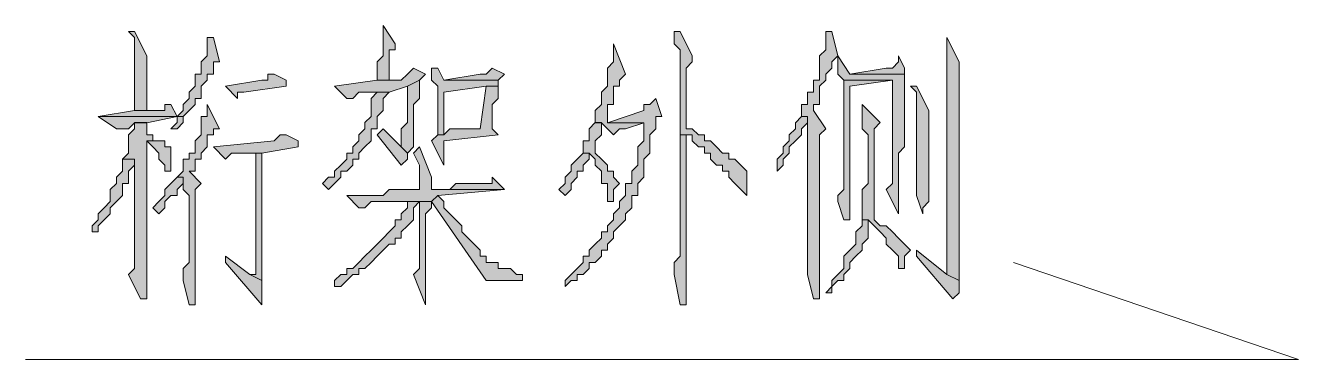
# Model space of a CAD drawing. Header units: millimetres. Extents: x 6 to 291, y 4 to 206.
# Drawn here: x 66 to 74.89, y 54.4 to 56.73 of the extents above; entities that cross this region are included whole.
import ezdxf

# ---------------------------------------------------------------- set-up
doc = ezdxf.new("R2010")
doc.units = ezdxf.units.MM
doc.layers.add('C00-00-00', color=7, linetype='Continuous')

msp = doc.modelspace()

# ---------------------------------------------------------------- hatches: boundary and pattern name
at = {"layer": 'C00-00-00'}
h = msp.add_hatch(color=256, dxfattribs=at)
h.dxf.hatch_style = 2
h.paths.add_polyline_path([(68.495335, 56.726673), (68.495335, 56.68434), (68.495335, 56.515006), (68.453001, 56.472673), (68.453001, 56.345673), (68.537668, 56.345673), (68.537668, 56.388006), (68.537668, 56.43034), (68.537668, 56.55734), (68.580001, 56.55734), (68.580001, 56.599673)])
h = msp.add_hatch(color=256, dxfattribs=at)
h.dxf.hatch_style = 2
h.paths.add_polyline_path([(66.759669, 56.684331), (66.717335, 56.684331), (66.759669, 56.641997), (66.759669, 56.599664), (66.759669, 56.557331), (66.759669, 56.133997), (66.844335, 56.133997), (66.844335, 56.472664), (66.844335, 56.514997)])
h = msp.add_hatch(color=256, dxfattribs=at)
h.dxf.hatch_style = 2
h.paths.add_polyline_path([(67.309998, 56.642004), (67.267665, 56.642004), (67.267665, 56.599671), (67.267665, 56.515004), (67.225332, 56.472671), (67.225332, 56.430338), (67.225332, 56.388004), (67.182998, 56.388004), (67.182998, 56.345671), (67.182998, 56.303338), (67.140665, 56.261004), (67.140665, 56.218671), (67.098332, 56.176338), (67.098332, 56.134004), (67.055998, 56.091671), (67.098332, 56.091671), (67.140665, 56.134004), (67.182998, 56.176338), (67.182998, 56.218671), (67.225332, 56.218671), (67.225332, 56.261004), (67.225332, 56.303338), (67.267665, 56.345671), (67.267665, 56.388004), (67.309998, 56.388004), (67.309998, 56.430338), (67.309998, 56.472671), (67.352332, 56.472671)])
h = msp.add_hatch(color=256, dxfattribs=at)
h.dxf.hatch_style = 2
h.paths.add_polyline_path([(70.569667, 56.684331), (70.527334, 56.684331), (70.527334, 56.599664), (70.569667, 56.557331), (70.569667, 55.964664), (70.612, 55.964664), (70.654334, 55.964664), (70.654334, 55.922331), (70.696667, 55.879997), (70.739, 55.879997), (70.739, 55.837664), (70.781334, 55.837664), (70.781334, 55.795331), (70.823667, 55.752997), (70.866, 55.752997), (70.866, 55.710664), (70.908334, 55.710664), (70.908334, 55.668331), (70.950667, 55.625997), (70.993, 55.583664), (71.035334, 55.541331), (71.035334, 55.625997), (71.035334, 55.710664), (70.993, 55.752997), (70.950667, 55.795331), (70.908334, 55.795331), (70.908334, 55.837664), (70.866, 55.837664), (70.823667, 55.879997), (70.781334, 55.922331), (70.739, 55.922331), (70.739, 55.964664), (70.696667, 55.964664), (70.654334, 56.006997), (70.612, 56.006997), (70.612, 56.430331), (70.654334, 56.472664), (70.654334, 56.514997)])
h = msp.add_hatch(color=256, dxfattribs=at)
h.dxf.hatch_style = 2
h.paths.add_polyline_path([(71.628, 56.684331), (71.585667, 56.684331), (71.585667, 56.557331), (71.543334, 56.514997), (71.543334, 56.472664), (71.543334, 56.430331), (71.543334, 56.345664), (71.501, 56.345664), (71.501, 56.303331), (71.501, 56.260997), (71.458667, 56.260997), (71.458667, 56.218664), (71.458667, 56.176331), (71.416334, 56.176331), (71.416334, 56.133997), (71.416334, 56.091664), (71.458667, 56.091664), (71.458667, 56.049331), (71.458667, 55.964664), (71.458667, 55.075664), (71.458667, 55.033331), (71.458667, 54.990997), (71.501, 54.821664), (71.543334, 54.821664), (71.543334, 54.863997), (71.543334, 55.837664), (71.543334, 55.964664), (71.585667, 56.006997), (71.501, 56.133997), (71.501, 56.176331), (71.543334, 56.176331), (71.543334, 56.218664), (71.543334, 56.260997), (71.543334, 56.303331), (71.585667, 56.345664), (71.585667, 56.387997), (71.628, 56.430331), (71.628, 56.472664), (71.670334, 56.514997)])
h = msp.add_hatch(color=256, dxfattribs=at)
h.dxf.hatch_style = 2
h.paths.add_polyline_path([(72.432336, 56.642004), (72.432336, 56.599671), (72.432336, 56.515004), (72.432336, 56.472671), (72.432336, 54.991004), (72.517003, 54.948671), (72.517003, 54.991004), (72.517003, 55.541338), (72.517003, 55.626004), (72.517003, 56.472671)])
h = msp.add_hatch(color=256, dxfattribs=at)
h.dxf.hatch_style = 2
h.paths.add_polyline_path([(70.103998, 56.599662), (70.103998, 56.557329), (70.103998, 56.472662), (70.061664, 56.430329), (70.061664, 56.345662), (70.061664, 56.303329), (70.019331, 56.260995), (70.019331, 56.218662), (70.019331, 56.176329), (69.976998, 56.133995), (69.976998, 56.091662), (69.976998, 56.049329), (70.019331, 56.049329), (70.103998, 55.964662), (70.146331, 56.006995), (70.188664, 56.006995), (70.315664, 56.049329), (70.061664, 56.049329), (70.061664, 56.091662), (70.061664, 56.133995), (70.061664, 56.176329), (70.103998, 56.176329), (70.103998, 56.218662), (70.103998, 56.303329), (70.146331, 56.303329), (70.146331, 56.345662), (70.188664, 56.387995)])
h = msp.add_hatch(color=256, dxfattribs=at)
h.dxf.hatch_style = 2
h.paths.add_polyline_path([(71.670335, 56.51501), (71.670335, 56.472676), (71.670335, 56.38801), (71.712668, 56.345676), (72.051335, 56.345676), (72.051335, 56.303343), (72.051335, 55.668343), (72.051335, 55.62601), (72.009001, 55.583676), (72.093668, 55.414343), (72.093668, 55.456676), (72.093668, 55.837676), (72.136001, 55.88001), (72.136001, 56.38801), (71.755001, 56.38801)])
h = msp.add_hatch(color=256, dxfattribs=at)
h.dxf.hatch_style = 2
h.paths.add_polyline_path([(72.09367, 56.51501), (72.09367, 56.472676), (72.051336, 56.430343), (72.009003, 56.430343), (71.755003, 56.38801), (72.136003, 56.38801), (72.136003, 56.430343)])
h = msp.add_hatch(color=256, dxfattribs=at)
h.dxf.hatch_style = 2
h.paths.add_polyline_path([(67.733333, 56.387999), (67.691, 56.387999), (67.691, 56.345665), (67.648667, 56.345665), (67.394667, 56.303332), (67.479333, 56.218665), (67.479333, 56.260999), (67.521667, 56.260999), (67.818, 56.303332), (67.818, 56.345665)])
h = msp.add_hatch(color=256, dxfattribs=at)
h.dxf.hatch_style = 2
h.paths.add_polyline_path([(68.706998, 56.430341), (68.664665, 56.388008), (68.622331, 56.345674), (68.537665, 56.345674), (68.452998, 56.345674), (68.156665, 56.303341), (68.241331, 56.218674), (68.283665, 56.218674), (68.325998, 56.261008), (68.452998, 56.261008), (68.537665, 56.261008), (68.664665, 56.303341), (68.749331, 56.345674), (68.791665, 56.388008)])
h = msp.add_hatch(color=256, dxfattribs=at)
h.dxf.hatch_style = 2
h.paths.add_polyline_path([(68.876335, 56.430341), (68.834002, 56.430341), (68.834002, 56.345674), (68.876335, 56.303341), (68.876335, 55.964674), (68.918669, 55.964674), (68.918669, 56.261008), (69.215002, 56.303341), (69.299669, 56.303341), (69.299669, 56.345674), (68.918669, 56.345674)])
h = msp.add_hatch(color=256, dxfattribs=at)
h.dxf.hatch_style = 2
h.paths.add_polyline_path([(69.257336, 56.430341), (69.215003, 56.388008), (69.172669, 56.388008), (68.918669, 56.345674), (69.299669, 56.345674), (69.342003, 56.388008)])
h = msp.add_hatch(color=256, dxfattribs=at)
h.dxf.hatch_style = 2
h.paths.add_polyline_path([(68.749332, 56.345672), (68.664666, 56.303339), (68.664666, 56.049339), (68.622332, 56.007006), (68.622332, 55.964672), (68.622332, 55.922339), (68.622332, 55.880006), (68.664666, 55.837672), (68.706999, 55.880006), (68.706999, 55.922339), (68.706999, 55.964672), (68.706999, 56.176339), (68.749332, 56.218672), (68.749332, 56.261006), (68.749332, 56.303339)])
h = msp.add_hatch(color=256, dxfattribs=at)
h.dxf.hatch_style = 2
h.paths.add_polyline_path([(69.29967, 56.30333), (69.215003, 56.30333), (69.17267, 56.006997), (69.130337, 56.006997), (69.088003, 56.006997), (68.961003, 56.006997), (68.91867, 55.964663), (68.876337, 55.964663), (68.834003, 55.92233), (68.91867, 55.752997), (68.91867, 55.92233), (69.29967, 55.964663), (69.257337, 56.006997), (69.257337, 56.17633), (69.29967, 56.218663), (69.29967, 56.260997)])
h = msp.add_hatch(color=256, dxfattribs=at)
h.dxf.hatch_style = 2
h.paths.add_polyline_path([(71.712669, 56.345672), (71.712669, 55.583672), (71.670336, 55.541339), (71.670336, 55.499006), (71.712669, 55.372006), (71.755002, 55.372006), (71.755002, 56.303339), (72.051336, 56.345672)])
h = msp.add_hatch(color=256, dxfattribs=at)
h.dxf.hatch_style = 2
h.paths.add_polyline_path([(72.220664, 56.30333), (72.178331, 56.30333), (72.220664, 56.260997), (72.220664, 56.218663), (72.220664, 55.625997), (72.220664, 55.583663), (72.220664, 55.54133), (72.262998, 55.41433), (72.262998, 55.456663), (72.305331, 55.498997), (72.305331, 56.091663), (72.305331, 56.133997)])
h = msp.add_hatch(color=256, dxfattribs=at)
h.dxf.hatch_style = 2
h.paths.add_polyline_path([(68.537669, 56.261004), (68.453002, 56.261004), (68.410669, 56.21867), (68.410669, 56.176337), (68.410669, 56.134004), (68.410669, 56.09167), (68.368336, 56.049337), (68.368336, 56.007004), (68.326002, 55.96467), (68.326002, 55.922337), (68.283669, 55.880004), (68.283669, 55.83767), (68.241336, 55.83767), (68.241336, 55.795337), (68.199002, 55.753004), (68.156669, 55.71067), (68.156669, 55.668337), (68.114336, 55.668337), (68.072002, 55.626004), (68.114336, 55.58367), (68.156669, 55.626004), (68.199002, 55.668337), (68.199002, 55.71067), (68.241336, 55.71067), (68.283669, 55.753004), (68.283669, 55.795337), (68.326002, 55.795337), (68.326002, 55.83767), (68.368336, 55.880004), (68.410669, 55.922337), (68.410669, 55.96467), (68.410669, 56.007004), (68.453002, 56.007004), (68.453002, 56.049337), (68.453002, 56.09167), (68.495336, 56.134004), (68.495336, 56.176337), (68.495336, 56.21867)])
h = msp.add_hatch(color=256, dxfattribs=at)
h.dxf.hatch_style = 2
h.paths.add_polyline_path([(70.40033, 56.218661), (70.357997, 56.176328), (70.315663, 56.176328), (70.315663, 56.133995), (70.061663, 56.049328), (70.315663, 56.049328), (70.315663, 56.006995), (70.315663, 55.964661), (70.315663, 55.922328), (70.27333, 55.879995), (70.27333, 55.837661), (70.27333, 55.795328), (70.27333, 55.752995), (70.230997, 55.710661), (70.230997, 55.668328), (70.230997, 55.625995), (70.188663, 55.625995), (70.188663, 55.583661), (70.188663, 55.541328), (70.14633, 55.498995), (70.14633, 55.456661), (70.103997, 55.414328), (70.103997, 55.371995), (70.061663, 55.329661), (70.061663, 55.287328), (70.01933, 55.287328), (70.01933, 55.244995), (69.976997, 55.202661), (69.934663, 55.160328), (69.934663, 55.117995), (69.89233, 55.117995), (69.89233, 55.075661), (69.849997, 55.033328), (69.807663, 54.990995), (69.76533, 54.948661), (69.76533, 54.906328), (69.807663, 54.948661), (69.849997, 54.948661), (69.849997, 54.990995), (69.89233, 54.990995), (69.934663, 55.033328), (69.934663, 55.075661), (69.976997, 55.075661), (70.01933, 55.117995), (70.01933, 55.160328), (70.061663, 55.160328), (70.061663, 55.202661), (70.103997, 55.244995), (70.103997, 55.287328), (70.14633, 55.329661), (70.188663, 55.371995), (70.188663, 55.414328), (70.230997, 55.456661), (70.230997, 55.498995), (70.230997, 55.541328), (70.27333, 55.541328), (70.27333, 55.583661), (70.27333, 55.625995), (70.315663, 55.668328), (70.315663, 55.710661), (70.315663, 55.752995), (70.315663, 55.795328), (70.357997, 55.837661), (70.357997, 55.879995), (70.357997, 55.922328), (70.357997, 55.964661), (70.40033, 56.006995), (70.40033, 56.049328), (70.40033, 56.091661), (70.442663, 56.091661)])
h = msp.add_hatch(color=256, dxfattribs=at)
h.dxf.hatch_style = 2
h.paths.add_polyline_path([(67.013666, 56.176335), (66.971333, 56.176335), (66.971333, 56.134002), (66.929, 56.134002), (66.886666, 56.134002), (66.759666, 56.134002), (66.505666, 56.091669), (67.056, 56.091669), (67.056, 56.049335), (67.013666, 56.007002), (67.056, 56.007002), (67.098333, 56.049335), (67.098333, 56.091669), (67.056, 56.091669)])
h = msp.add_hatch(color=256, dxfattribs=at)
h.dxf.hatch_style = 2
h.paths.add_polyline_path([(67.267668, 56.176335), (67.267668, 56.091669), (67.225335, 56.091669), (67.225335, 56.049335), (67.225335, 56.007002), (67.225335, 55.964669), (67.183001, 55.922335), (67.183001, 55.880002), (67.183001, 55.837669), (67.140668, 55.837669), (67.140668, 55.795335), (67.098335, 55.795335), (67.098335, 55.753002), (67.098335, 55.710669), (67.056001, 55.668335), (67.098335, 55.668335), (67.098335, 55.583669), (67.140668, 55.541335), (67.140668, 55.075669), (67.098335, 55.033335), (67.098335, 54.948669), (67.140668, 54.779335), (67.183001, 54.779335), (67.183001, 55.033335), (67.183001, 55.583669), (67.225335, 55.626002), (67.140668, 55.710669), (67.183001, 55.710669), (67.183001, 55.753002), (67.183001, 55.795335), (67.225335, 55.795335), (67.225335, 55.837669), (67.267668, 55.880002), (67.267668, 55.922335), (67.267668, 55.964669), (67.310001, 55.964669), (67.310001, 56.007002), (67.352335, 56.007002)])
h = msp.add_hatch(color=256, dxfattribs=at)
h.dxf.hatch_style = 2
h.paths.add_polyline_path([(71.839664, 56.176335), (71.839664, 56.134002), (71.839664, 56.007002), (71.881997, 55.964669), (71.881997, 55.626002), (71.839664, 55.583669), (71.839664, 55.456669), (71.839664, 55.414335), (71.839664, 55.372002), (71.881997, 55.372002), (71.92433, 55.329669), (71.966664, 55.287335), (72.008997, 55.245002), (72.008997, 55.202669), (72.05133, 55.160335), (72.093664, 55.118002), (72.093664, 55.075669), (72.093664, 55.033335), (72.135997, 55.033335), (72.135997, 55.118002), (72.17833, 55.160335), (72.135997, 55.202669), (72.093664, 55.245002), (72.05133, 55.287335), (72.008997, 55.329669), (71.966664, 55.329669), (71.92433, 55.372002), (71.92433, 55.414335), (71.92433, 55.499002), (71.92433, 55.541335), (71.92433, 56.007002), (71.966664, 56.049335)])
h = msp.add_hatch(color=256, dxfattribs=at)
h.dxf.hatch_style = 2
h.paths.add_polyline_path([(66.505667, 56.091666), (66.632667, 56.007), (66.717334, 56.007), (66.759667, 56.049333), (66.844334, 56.049333), (67.056, 56.091666)])
h = msp.add_hatch(color=256, dxfattribs=at)
h.dxf.hatch_style = 2
h.paths.add_polyline_path([(66.844333, 56.04934), (66.759666, 56.04934), (66.759666, 56.007007), (66.717333, 55.964674), (66.717333, 55.92234), (66.717333, 55.880007), (66.717333, 55.837674), (66.675, 55.79534), (66.759666, 55.79534), (66.759666, 55.753007), (66.759666, 55.118007), (66.759666, 55.075674), (66.759666, 55.03334), (66.717333, 54.991007), (66.802, 54.821674), (66.844333, 54.821674), (66.844333, 55.03334), (66.844333, 55.92234), (66.886666, 55.92234), (66.886666, 55.964674), (66.844333, 55.964674)])
h = msp.add_hatch(color=256, dxfattribs=at)
h.dxf.hatch_style = 2
h.paths.add_polyline_path([(69.977003, 56.04934), (69.93467, 56.007007), (69.93467, 55.964674), (69.93467, 55.92234), (69.892336, 55.92234), (69.892336, 55.880007), (69.892336, 55.837674), (69.93467, 55.837674), (69.977003, 55.79534), (69.977003, 55.753007), (70.019336, 55.710674), (70.019336, 55.66834), (70.019336, 55.626007), (70.06167, 55.626007), (70.06167, 55.54134), (70.06167, 55.499007), (70.104003, 55.499007), (70.104003, 55.54134), (70.104003, 55.583674), (70.146336, 55.626007), (70.104003, 55.66834), (70.104003, 55.710674), (70.06167, 55.710674), (70.06167, 55.753007), (70.019336, 55.79534), (69.977003, 55.837674), (69.977003, 55.880007), (69.977003, 55.92234), (70.019336, 55.964674), (70.019336, 56.007007), (70.019336, 56.04934)])
h = msp.add_hatch(color=256, dxfattribs=at)
h.dxf.hatch_style = 2
h.paths.add_polyline_path([(71.416337, 56.091666), (71.374003, 56.049333), (71.374003, 56.007), (71.33167, 55.964666), (71.33167, 55.922333), (71.289337, 55.88), (71.289337, 55.837666), (71.247003, 55.795333), (71.247003, 55.753), (71.247003, 55.710666), (71.289337, 55.753), (71.289337, 55.795333), (71.33167, 55.837666), (71.33167, 55.88), (71.374003, 55.922333), (71.416337, 55.964666), (71.416337, 56.007), (71.45867, 56.049333), (71.45867, 56.091666)])
h = msp.add_hatch(color=256, dxfattribs=at)
h.dxf.hatch_style = 2
h.paths.add_polyline_path([(66.886667, 55.922329), (66.844334, 55.922329), (66.886667, 55.879996), (66.929001, 55.837663), (66.929001, 55.795329), (66.971334, 55.752996), (66.971334, 55.710663), (67.013667, 55.710663), (67.013667, 55.795329), (67.013667, 55.837663), (67.013667, 55.879996), (66.971334, 55.879996), (66.971334, 55.922329), (66.929001, 55.922329)])
h = msp.add_hatch(color=256, dxfattribs=at)
h.dxf.hatch_style = 2
h.paths.add_polyline_path([(67.818002, 55.964672), (67.775669, 55.964672), (67.733335, 55.922338), (67.310002, 55.880005), (67.394669, 55.795338), (67.437002, 55.837672), (67.479335, 55.837672), (67.606335, 55.837672), (67.648669, 55.837672), (67.902669, 55.880005), (67.902669, 55.922338)])
h = msp.add_hatch(color=256, dxfattribs=at)
h.dxf.hatch_style = 2
h.paths.add_polyline_path([(68.495335, 56.006998), (68.453001, 55.964665), (68.622335, 55.752998), (68.664668, 55.795331), (68.664668, 55.837665), (68.622335, 55.879998)])
h = msp.add_hatch(color=256, dxfattribs=at)
h.dxf.hatch_style = 2
h.paths.add_polyline_path([(70.569667, 55.964672), (70.569667, 55.118005), (70.527334, 55.075672), (70.527334, 55.033338), (70.527334, 54.991005), (70.569667, 54.779338), (70.612, 54.779338), (70.612, 55.964672)])
h = msp.add_hatch(color=256, dxfattribs=at)
h.dxf.hatch_style = 2
h.paths.add_polyline_path([(67.648665, 55.837677), (67.606331, 55.837677), (67.606331, 55.075677), (67.606331, 54.99101), (67.563998, 54.99101), (67.648665, 54.948677)])
h = msp.add_hatch(color=256, dxfattribs=at)
h.dxf.hatch_style = 2
h.paths.add_polyline_path([(68.749332, 55.880003), (68.706999, 55.83767), (68.749332, 55.753003), (68.749332, 55.58367), (68.664666, 55.58367), (68.537666, 55.58367), (68.495332, 55.541336), (68.241332, 55.541336), (68.325999, 55.45667), (68.368332, 55.45667), (68.410666, 55.499003), (68.664666, 55.499003), (68.833999, 55.499003), (68.876332, 55.541336), (69.341999, 55.58367), (68.833999, 55.58367), (68.833999, 55.668336)])
h = msp.add_hatch(color=256, dxfattribs=at)
h.dxf.hatch_style = 2
h.paths.add_polyline_path([(69.892334, 55.837677), (69.850001, 55.795343), (69.807668, 55.75301), (69.807668, 55.710677), (69.765334, 55.668343), (69.765334, 55.62601), (69.723001, 55.583677), (69.765334, 55.541343), (69.807668, 55.583677), (69.807668, 55.62601), (69.850001, 55.668343), (69.850001, 55.710677), (69.892334, 55.710677), (69.892334, 55.75301), (69.934668, 55.795343), (69.934668, 55.837677)])
h = msp.add_hatch(color=256, dxfattribs=at)
h.dxf.hatch_style = 2
h.paths.add_polyline_path([(66.675, 55.795334), (66.675, 55.753001), (66.675, 55.710668), (66.632667, 55.668334), (66.632667, 55.626001), (66.590333, 55.583668), (66.590333, 55.541334), (66.590333, 55.499001), (66.548, 55.456668), (66.505667, 55.414334), (66.505667, 55.372001), (66.463333, 55.329668), (66.463333, 55.287334), (66.505667, 55.287334), (66.505667, 55.329668), (66.548, 55.372001), (66.590333, 55.414334), (66.590333, 55.456668), (66.632667, 55.499001), (66.675, 55.541334), (66.675, 55.583668), (66.675, 55.626001), (66.717333, 55.626001), (66.717333, 55.668334), (66.717333, 55.710668), (66.759667, 55.753001), (66.759667, 55.795334)])
h = msp.add_hatch(color=256, dxfattribs=at)
h.dxf.hatch_style = 2
h.paths.add_polyline_path([(67.056001, 55.66834), (67.013667, 55.626006), (66.971334, 55.583673), (66.971334, 55.54134), (66.929001, 55.499006), (66.886667, 55.456673), (66.929001, 55.41434), (66.971334, 55.456673), (66.971334, 55.499006), (67.013667, 55.54134), (67.056001, 55.54134), (67.056001, 55.583673), (67.098334, 55.626006), (67.098334, 55.66834)])
h = msp.add_hatch(color=256, dxfattribs=at)
h.dxf.hatch_style = 2
h.paths.add_polyline_path([(69.257336, 55.66834), (69.257336, 55.626006), (69.215003, 55.626006), (69.003336, 55.626006), (68.961003, 55.583673), (68.834003, 55.583673), (69.342003, 55.583673)])
h = msp.add_hatch(color=256, dxfattribs=at)
h.dxf.hatch_style = 2
h.paths.add_polyline_path([(68.664664, 55.499002), (68.664664, 55.456669), (68.62233, 55.414336), (68.62233, 55.372002), (68.579997, 55.372002), (68.579997, 55.329669), (68.537664, 55.287336), (68.49533, 55.245002), (68.452997, 55.202669), (68.410664, 55.160336), (68.36833, 55.118002), (68.325997, 55.075669), (68.283664, 55.033336), (68.24133, 55.033336), (68.24133, 54.991002), (68.198997, 54.991002), (68.156664, 54.948669), (68.156664, 54.906336), (68.198997, 54.906336), (68.24133, 54.948669), (68.283664, 54.991002), (68.325997, 54.991002), (68.325997, 55.033336), (68.36833, 55.033336), (68.410664, 55.075669), (68.452997, 55.118002), (68.49533, 55.160336), (68.537664, 55.202669), (68.579997, 55.202669), (68.579997, 55.245002), (68.62233, 55.245002), (68.62233, 55.287336), (68.664664, 55.329669), (68.706997, 55.372002), (68.706997, 55.414336), (68.706997, 55.456669), (68.74933, 55.499002)])
h = msp.add_hatch(color=256, dxfattribs=at)
h.dxf.hatch_style = 2
h.paths.add_polyline_path([(68.834001, 55.499002), (68.664668, 55.499002), (68.749334, 55.499002), (68.749334, 55.414336), (68.749334, 55.033336), (68.707001, 54.991002), (68.791668, 54.779336), (68.791668, 54.991002), (68.791668, 55.372002), (68.791668, 55.414336), (68.834001, 55.456669)])
h = msp.add_hatch(color=256, dxfattribs=at)
h.dxf.hatch_style = 2
h.paths.add_polyline_path([(68.876335, 55.541329), (68.834002, 55.498995), (69.215002, 54.948662), (69.469002, 54.948662), (69.469002, 54.990995), (69.426669, 54.990995), (69.384335, 55.033329), (69.342002, 55.033329), (69.299669, 55.033329), (69.299669, 55.075662), (69.257335, 55.075662), (69.215002, 55.075662), (69.215002, 55.117995), (69.172669, 55.117995), (69.172669, 55.160329), (69.130335, 55.202662), (69.088002, 55.244995), (69.045669, 55.287329), (69.045669, 55.329662), (69.003335, 55.371995), (68.961002, 55.414329), (68.918669, 55.456662), (68.918669, 55.498995)])
h = msp.add_hatch(color=256, dxfattribs=at)
h.dxf.hatch_style = 2
h.paths.add_polyline_path([(71.839664, 55.372008), (71.839664, 55.329674), (71.79733, 55.287341), (71.79733, 55.245008), (71.79733, 55.202674), (71.754997, 55.160341), (71.712664, 55.118008), (71.712664, 55.075674), (71.712664, 55.033341), (71.67033, 54.991008), (71.627997, 54.948674), (71.627997, 54.906341), (71.585664, 54.864008), (71.627997, 54.864008), (71.627997, 54.906341), (71.67033, 54.948674), (71.712664, 54.948674), (71.712664, 54.991008), (71.754997, 55.033341), (71.754997, 55.075674), (71.79733, 55.118008), (71.839664, 55.160341), (71.839664, 55.202674), (71.881997, 55.245008), (71.881997, 55.287341), (71.881997, 55.329674), (71.881997, 55.372008)])
h = msp.add_hatch(color=256, dxfattribs=at)
h.dxf.hatch_style = 2
h.paths.add_polyline_path([(72.220664, 55.160328), (72.220664, 55.117995), (72.474664, 54.821661), (72.516998, 54.863995), (72.516998, 54.948661), (72.432331, 54.990995)])
h = msp.add_hatch(color=256, dxfattribs=at)
h.dxf.hatch_style = 2
h.paths.add_polyline_path([(67.394667, 55.118002), (67.394667, 55.075669), (67.648667, 54.779335), (67.648667, 54.821669), (67.648667, 54.864002), (67.648667, 54.948669), (67.564, 54.991002)])

# ---------------------------------------------------------------- linework, layer by layer
at = {"layer": 'C00-00-00', "lineweight": 13}
for points in [[(68.495335, 56.726673), (68.495335, 56.68434), (68.495335, 56.515006), (68.453001, 56.472673), (68.453001, 56.345673), (68.537668, 56.345673), (68.537668, 56.388006), (68.537668, 56.43034), (68.537668, 56.55734), (68.580001, 56.55734), (68.580001, 56.599673)], [(66.759669, 56.684331), (66.717335, 56.684331), (66.759669, 56.641997), (66.759669, 56.599664), (66.759669, 56.557331), (66.759669, 56.133997), (66.844335, 56.133997), (66.844335, 56.472664), (66.844335, 56.514997)], [(67.309998, 56.642004), (67.267665, 56.642004), (67.267665, 56.599671), (67.267665, 56.515004), (67.225332, 56.472671), (67.225332, 56.430338), (67.225332, 56.388004), (67.182998, 56.388004), (67.182998, 56.345671), (67.182998, 56.303338), (67.140665, 56.261004), (67.140665, 56.218671), (67.098332, 56.176338), (67.098332, 56.134004), (67.055998, 56.091671), (67.098332, 56.091671), (67.140665, 56.134004), (67.182998, 56.176338), (67.182998, 56.218671), (67.225332, 56.218671), (67.225332, 56.261004), (67.225332, 56.303338), (67.267665, 56.345671), (67.267665, 56.388004), (67.309998, 56.388004), (67.309998, 56.430338), (67.309998, 56.472671), (67.352332, 56.472671)], [(70.569667, 56.684331), (70.527334, 56.684331), (70.527334, 56.599664), (70.569667, 56.557331), (70.569667, 55.964664), (70.612, 55.964664), (70.654334, 55.964664), (70.654334, 55.922331), (70.696667, 55.879997), (70.739, 55.879997), (70.739, 55.837664), (70.781334, 55.837664), (70.781334, 55.795331), (70.823667, 55.752997), (70.866, 55.752997), (70.866, 55.710664), (70.908334, 55.710664), (70.908334, 55.668331), (70.950667, 55.625997), (70.993, 55.583664), (71.035334, 55.541331), (71.035334, 55.625997), (71.035334, 55.710664), (70.993, 55.752997), (70.950667, 55.795331), (70.908334, 55.795331), (70.908334, 55.837664), (70.866, 55.837664), (70.823667, 55.879997), (70.781334, 55.922331), (70.739, 55.922331), (70.739, 55.964664), (70.696667, 55.964664), (70.654334, 56.006997), (70.612, 56.006997), (70.612, 56.430331), (70.654334, 56.472664), (70.654334, 56.514997)], [(71.628, 56.684331), (71.585667, 56.684331), (71.585667, 56.557331), (71.543334, 56.514997), (71.543334, 56.472664), (71.543334, 56.430331), (71.543334, 56.345664), (71.501, 56.345664), (71.501, 56.303331), (71.501, 56.260997), (71.458667, 56.260997), (71.458667, 56.218664), (71.458667, 56.176331), (71.416334, 56.176331), (71.416334, 56.133997), (71.416334, 56.091664), (71.458667, 56.091664), (71.458667, 56.049331), (71.458667, 55.964664), (71.458667, 55.075664), (71.458667, 55.033331), (71.458667, 54.990997), (71.501, 54.821664), (71.543334, 54.821664), (71.543334, 54.863997), (71.543334, 55.837664), (71.543334, 55.964664), (71.585667, 56.006997), (71.501, 56.133997), (71.501, 56.176331), (71.543334, 56.176331), (71.543334, 56.218664), (71.543334, 56.260997), (71.543334, 56.303331), (71.585667, 56.345664), (71.585667, 56.387997), (71.628, 56.430331), (71.628, 56.472664), (71.670334, 56.514997)], [(72.432336, 56.642004), (72.432336, 56.599671), (72.432336, 56.515004), (72.432336, 56.472671), (72.432336, 54.991004), (72.517003, 54.948671), (72.517003, 54.991004), (72.517003, 55.541338), (72.517003, 55.626004), (72.517003, 56.472671)], [(70.103998, 56.599662), (70.103998, 56.557329), (70.103998, 56.472662), (70.061664, 56.430329), (70.061664, 56.345662), (70.061664, 56.303329), (70.019331, 56.260995), (70.019331, 56.218662), (70.019331, 56.176329), (69.976998, 56.133995), (69.976998, 56.091662), (69.976998, 56.049329), (70.019331, 56.049329), (70.103998, 55.964662), (70.146331, 56.006995), (70.188664, 56.006995), (70.315664, 56.049329), (70.061664, 56.049329), (70.061664, 56.091662), (70.061664, 56.133995), (70.061664, 56.176329), (70.103998, 56.176329), (70.103998, 56.218662), (70.103998, 56.303329), (70.146331, 56.303329), (70.146331, 56.345662), (70.188664, 56.387995)], [(71.670335, 56.51501), (71.670335, 56.472676), (71.670335, 56.38801), (71.712668, 56.345676), (72.051335, 56.345676), (72.051335, 56.303343), (72.051335, 55.668343), (72.051335, 55.62601), (72.009001, 55.583676), (72.093668, 55.414343), (72.093668, 55.456676), (72.093668, 55.837676), (72.136001, 55.88001), (72.136001, 56.38801), (71.755001, 56.38801)], [(72.09367, 56.51501), (72.09367, 56.472676), (72.051336, 56.430343), (72.009003, 56.430343), (71.755003, 56.38801), (72.136003, 56.38801), (72.136003, 56.430343)], [(67.733333, 56.387999), (67.691, 56.387999), (67.691, 56.345665), (67.648667, 56.345665), (67.394667, 56.303332), (67.479333, 56.218665), (67.479333, 56.260999), (67.521667, 56.260999), (67.818, 56.303332), (67.818, 56.345665)], [(68.706998, 56.430341), (68.664665, 56.388008), (68.622331, 56.345674), (68.537665, 56.345674), (68.452998, 56.345674), (68.156665, 56.303341), (68.241331, 56.218674), (68.283665, 56.218674), (68.325998, 56.261008), (68.452998, 56.261008), (68.537665, 56.261008), (68.664665, 56.303341), (68.749331, 56.345674), (68.791665, 56.388008)], [(68.876335, 56.430341), (68.834002, 56.430341), (68.834002, 56.345674), (68.876335, 56.303341), (68.876335, 55.964674), (68.918669, 55.964674), (68.918669, 56.261008), (69.215002, 56.303341), (69.299669, 56.303341), (69.299669, 56.345674), (68.918669, 56.345674)], [(69.257336, 56.430341), (69.215003, 56.388008), (69.172669, 56.388008), (68.918669, 56.345674), (69.299669, 56.345674), (69.342003, 56.388008)], [(68.749332, 56.345672), (68.664666, 56.303339), (68.664666, 56.049339), (68.622332, 56.007006), (68.622332, 55.964672), (68.622332, 55.922339), (68.622332, 55.880006), (68.664666, 55.837672), (68.706999, 55.880006), (68.706999, 55.922339), (68.706999, 55.964672), (68.706999, 56.176339), (68.749332, 56.218672), (68.749332, 56.261006), (68.749332, 56.303339)], [(69.29967, 56.30333), (69.215003, 56.30333), (69.17267, 56.006997), (69.130337, 56.006997), (69.088003, 56.006997), (68.961003, 56.006997), (68.91867, 55.964663), (68.876337, 55.964663), (68.834003, 55.92233), (68.91867, 55.752997), (68.91867, 55.92233), (69.29967, 55.964663), (69.257337, 56.006997), (69.257337, 56.17633), (69.29967, 56.218663), (69.29967, 56.260997)], [(71.712669, 56.345672), (71.712669, 55.583672), (71.670336, 55.541339), (71.670336, 55.499006), (71.712669, 55.372006), (71.755002, 55.372006), (71.755002, 56.303339), (72.051336, 56.345672)], [(72.220664, 56.30333), (72.178331, 56.30333), (72.220664, 56.260997), (72.220664, 56.218663), (72.220664, 55.625997), (72.220664, 55.583663), (72.220664, 55.54133), (72.262998, 55.41433), (72.262998, 55.456663), (72.305331, 55.498997), (72.305331, 56.091663), (72.305331, 56.133997)], [(68.537669, 56.261004), (68.453002, 56.261004), (68.410669, 56.21867), (68.410669, 56.176337), (68.410669, 56.134004), (68.410669, 56.09167), (68.368336, 56.049337), (68.368336, 56.007004), (68.326002, 55.96467), (68.326002, 55.922337), (68.283669, 55.880004), (68.283669, 55.83767), (68.241336, 55.83767), (68.241336, 55.795337), (68.199002, 55.753004), (68.156669, 55.71067), (68.156669, 55.668337), (68.114336, 55.668337), (68.072002, 55.626004), (68.114336, 55.58367), (68.156669, 55.626004), (68.199002, 55.668337), (68.199002, 55.71067), (68.241336, 55.71067), (68.283669, 55.753004), (68.283669, 55.795337), (68.326002, 55.795337), (68.326002, 55.83767), (68.368336, 55.880004), (68.410669, 55.922337), (68.410669, 55.96467), (68.410669, 56.007004), (68.453002, 56.007004), (68.453002, 56.049337), (68.453002, 56.09167), (68.495336, 56.134004), (68.495336, 56.176337), (68.495336, 56.21867)], [(70.40033, 56.218661), (70.357997, 56.176328), (70.315663, 56.176328), (70.315663, 56.133995), (70.061663, 56.049328), (70.315663, 56.049328), (70.315663, 56.006995), (70.315663, 55.964661), (70.315663, 55.922328), (70.27333, 55.879995), (70.27333, 55.837661), (70.27333, 55.795328), (70.27333, 55.752995), (70.230997, 55.710661), (70.230997, 55.668328), (70.230997, 55.625995), (70.188663, 55.625995), (70.188663, 55.583661), (70.188663, 55.541328), (70.14633, 55.498995), (70.14633, 55.456661), (70.103997, 55.414328), (70.103997, 55.371995), (70.061663, 55.329661), (70.061663, 55.287328), (70.01933, 55.287328), (70.01933, 55.244995), (69.976997, 55.202661), (69.934663, 55.160328), (69.934663, 55.117995), (69.89233, 55.117995), (69.89233, 55.075661), (69.849997, 55.033328), (69.807663, 54.990995), (69.76533, 54.948661), (69.76533, 54.906328), (69.807663, 54.948661), (69.849997, 54.948661), (69.849997, 54.990995), (69.89233, 54.990995), (69.934663, 55.033328), (69.934663, 55.075661), (69.976997, 55.075661), (70.01933, 55.117995), (70.01933, 55.160328), (70.061663, 55.160328), (70.061663, 55.202661), (70.103997, 55.244995), (70.103997, 55.287328), (70.14633, 55.329661), (70.188663, 55.371995), (70.188663, 55.414328), (70.230997, 55.456661), (70.230997, 55.498995), (70.230997, 55.541328), (70.27333, 55.541328), (70.27333, 55.583661), (70.27333, 55.625995), (70.315663, 55.668328), (70.315663, 55.710661), (70.315663, 55.752995), (70.315663, 55.795328), (70.357997, 55.837661), (70.357997, 55.879995), (70.357997, 55.922328), (70.357997, 55.964661), (70.40033, 56.006995), (70.40033, 56.049328), (70.40033, 56.091661), (70.442663, 56.091661)], [(67.013666, 56.176335), (66.971333, 56.176335), (66.971333, 56.134002), (66.929, 56.134002), (66.886666, 56.134002), (66.759666, 56.134002), (66.505666, 56.091669), (67.056, 56.091669), (67.056, 56.049335), (67.013666, 56.007002), (67.056, 56.007002), (67.098333, 56.049335), (67.098333, 56.091669), (67.056, 56.091669)], [(67.267668, 56.176335), (67.267668, 56.091669), (67.225335, 56.091669), (67.225335, 56.049335), (67.225335, 56.007002), (67.225335, 55.964669), (67.183001, 55.922335), (67.183001, 55.880002), (67.183001, 55.837669), (67.140668, 55.837669), (67.140668, 55.795335), (67.098335, 55.795335), (67.098335, 55.753002), (67.098335, 55.710669), (67.056001, 55.668335), (67.098335, 55.668335), (67.098335, 55.583669), (67.140668, 55.541335), (67.140668, 55.075669), (67.098335, 55.033335), (67.098335, 54.948669), (67.140668, 54.779335), (67.183001, 54.779335), (67.183001, 55.033335), (67.183001, 55.583669), (67.225335, 55.626002), (67.140668, 55.710669), (67.183001, 55.710669), (67.183001, 55.753002), (67.183001, 55.795335), (67.225335, 55.795335), (67.225335, 55.837669), (67.267668, 55.880002), (67.267668, 55.922335), (67.267668, 55.964669), (67.310001, 55.964669), (67.310001, 56.007002), (67.352335, 56.007002)], [(71.839664, 56.176335), (71.839664, 56.134002), (71.839664, 56.007002), (71.881997, 55.964669), (71.881997, 55.626002), (71.839664, 55.583669), (71.839664, 55.456669), (71.839664, 55.414335), (71.839664, 55.372002), (71.881997, 55.372002), (71.92433, 55.329669), (71.966664, 55.287335), (72.008997, 55.245002), (72.008997, 55.202669), (72.05133, 55.160335), (72.093664, 55.118002), (72.093664, 55.075669), (72.093664, 55.033335), (72.135997, 55.033335), (72.135997, 55.118002), (72.17833, 55.160335), (72.135997, 55.202669), (72.093664, 55.245002), (72.05133, 55.287335), (72.008997, 55.329669), (71.966664, 55.329669), (71.92433, 55.372002), (71.92433, 55.414335), (71.92433, 55.499002), (71.92433, 55.541335), (71.92433, 56.007002), (71.966664, 56.049335)], [(66.505667, 56.091666), (66.632667, 56.007), (66.717334, 56.007), (66.759667, 56.049333), (66.844334, 56.049333), (67.056, 56.091666)], [(66.844333, 56.04934), (66.759666, 56.04934), (66.759666, 56.007007), (66.717333, 55.964674), (66.717333, 55.92234), (66.717333, 55.880007), (66.717333, 55.837674), (66.675, 55.79534), (66.759666, 55.79534), (66.759666, 55.753007), (66.759666, 55.118007), (66.759666, 55.075674), (66.759666, 55.03334), (66.717333, 54.991007), (66.802, 54.821674), (66.844333, 54.821674), (66.844333, 55.03334), (66.844333, 55.92234), (66.886666, 55.92234), (66.886666, 55.964674), (66.844333, 55.964674)], [(69.977003, 56.04934), (69.93467, 56.007007), (69.93467, 55.964674), (69.93467, 55.92234), (69.892336, 55.92234), (69.892336, 55.880007), (69.892336, 55.837674), (69.93467, 55.837674), (69.977003, 55.79534), (69.977003, 55.753007), (70.019336, 55.710674), (70.019336, 55.66834), (70.019336, 55.626007), (70.06167, 55.626007), (70.06167, 55.54134), (70.06167, 55.499007), (70.104003, 55.499007), (70.104003, 55.54134), (70.104003, 55.583674), (70.146336, 55.626007), (70.104003, 55.66834), (70.104003, 55.710674), (70.06167, 55.710674), (70.06167, 55.753007), (70.019336, 55.79534), (69.977003, 55.837674), (69.977003, 55.880007), (69.977003, 55.92234), (70.019336, 55.964674), (70.019336, 56.007007), (70.019336, 56.04934)], [(71.416337, 56.091666), (71.374003, 56.049333), (71.374003, 56.007), (71.33167, 55.964666), (71.33167, 55.922333), (71.289337, 55.88), (71.289337, 55.837666), (71.247003, 55.795333), (71.247003, 55.753), (71.247003, 55.710666), (71.289337, 55.753), (71.289337, 55.795333), (71.33167, 55.837666), (71.33167, 55.88), (71.374003, 55.922333), (71.416337, 55.964666), (71.416337, 56.007), (71.45867, 56.049333), (71.45867, 56.091666)], [(66.886667, 55.922329), (66.844334, 55.922329), (66.886667, 55.879996), (66.929001, 55.837663), (66.929001, 55.795329), (66.971334, 55.752996), (66.971334, 55.710663), (67.013667, 55.710663), (67.013667, 55.795329), (67.013667, 55.837663), (67.013667, 55.879996), (66.971334, 55.879996), (66.971334, 55.922329), (66.929001, 55.922329)], [(67.818002, 55.964672), (67.775669, 55.964672), (67.733335, 55.922338), (67.310002, 55.880005), (67.394669, 55.795338), (67.437002, 55.837672), (67.479335, 55.837672), (67.606335, 55.837672), (67.648669, 55.837672), (67.902669, 55.880005), (67.902669, 55.922338)], [(68.495335, 56.006998), (68.453001, 55.964665), (68.622335, 55.752998), (68.664668, 55.795331), (68.664668, 55.837665), (68.622335, 55.879998)], [(70.569667, 55.964672), (70.569667, 55.118005), (70.527334, 55.075672), (70.527334, 55.033338), (70.527334, 54.991005), (70.569667, 54.779338), (70.612, 54.779338), (70.612, 55.964672)], [(67.648665, 55.837677), (67.606331, 55.837677), (67.606331, 55.075677), (67.606331, 54.99101), (67.563998, 54.99101), (67.648665, 54.948677)], [(68.749332, 55.880003), (68.706999, 55.83767), (68.749332, 55.753003), (68.749332, 55.58367), (68.664666, 55.58367), (68.537666, 55.58367), (68.495332, 55.541336), (68.241332, 55.541336), (68.325999, 55.45667), (68.368332, 55.45667), (68.410666, 55.499003), (68.664666, 55.499003), (68.833999, 55.499003), (68.876332, 55.541336), (69.341999, 55.58367), (68.833999, 55.58367), (68.833999, 55.668336)], [(69.892334, 55.837677), (69.850001, 55.795343), (69.807668, 55.75301), (69.807668, 55.710677), (69.765334, 55.668343), (69.765334, 55.62601), (69.723001, 55.583677), (69.765334, 55.541343), (69.807668, 55.583677), (69.807668, 55.62601), (69.850001, 55.668343), (69.850001, 55.710677), (69.892334, 55.710677), (69.892334, 55.75301), (69.934668, 55.795343), (69.934668, 55.837677)], [(66.675, 55.795334), (66.675, 55.753001), (66.675, 55.710668), (66.632667, 55.668334), (66.632667, 55.626001), (66.590333, 55.583668), (66.590333, 55.541334), (66.590333, 55.499001), (66.548, 55.456668), (66.505667, 55.414334), (66.505667, 55.372001), (66.463333, 55.329668), (66.463333, 55.287334), (66.505667, 55.287334), (66.505667, 55.329668), (66.548, 55.372001), (66.590333, 55.414334), (66.590333, 55.456668), (66.632667, 55.499001), (66.675, 55.541334), (66.675, 55.583668), (66.675, 55.626001), (66.717333, 55.626001), (66.717333, 55.668334), (66.717333, 55.710668), (66.759667, 55.753001), (66.759667, 55.795334)], [(67.056001, 55.66834), (67.013667, 55.626006), (66.971334, 55.583673), (66.971334, 55.54134), (66.929001, 55.499006), (66.886667, 55.456673), (66.929001, 55.41434), (66.971334, 55.456673), (66.971334, 55.499006), (67.013667, 55.54134), (67.056001, 55.54134), (67.056001, 55.583673), (67.098334, 55.626006), (67.098334, 55.66834)], [(69.257336, 55.66834), (69.257336, 55.626006), (69.215003, 55.626006), (69.003336, 55.626006), (68.961003, 55.583673), (68.834003, 55.583673), (69.342003, 55.583673)], [(68.664664, 55.499002), (68.664664, 55.456669), (68.62233, 55.414336), (68.62233, 55.372002), (68.579997, 55.372002), (68.579997, 55.329669), (68.537664, 55.287336), (68.49533, 55.245002), (68.452997, 55.202669), (68.410664, 55.160336), (68.36833, 55.118002), (68.325997, 55.075669), (68.283664, 55.033336), (68.24133, 55.033336), (68.24133, 54.991002), (68.198997, 54.991002), (68.156664, 54.948669), (68.156664, 54.906336), (68.198997, 54.906336), (68.24133, 54.948669), (68.283664, 54.991002), (68.325997, 54.991002), (68.325997, 55.033336), (68.36833, 55.033336), (68.410664, 55.075669), (68.452997, 55.118002), (68.49533, 55.160336), (68.537664, 55.202669), (68.579997, 55.202669), (68.579997, 55.245002), (68.62233, 55.245002), (68.62233, 55.287336), (68.664664, 55.329669), (68.706997, 55.372002), (68.706997, 55.414336), (68.706997, 55.456669), (68.74933, 55.499002)], [(68.834001, 55.499002), (68.664668, 55.499002), (68.749334, 55.499002), (68.749334, 55.414336), (68.749334, 55.033336), (68.707001, 54.991002), (68.791668, 54.779336), (68.791668, 54.991002), (68.791668, 55.372002), (68.791668, 55.414336), (68.834001, 55.456669)], [(68.876335, 55.541329), (68.834002, 55.498995), (69.215002, 54.948662), (69.469002, 54.948662), (69.469002, 54.990995), (69.426669, 54.990995), (69.384335, 55.033329), (69.342002, 55.033329), (69.299669, 55.033329), (69.299669, 55.075662), (69.257335, 55.075662), (69.215002, 55.075662), (69.215002, 55.117995), (69.172669, 55.117995), (69.172669, 55.160329), (69.130335, 55.202662), (69.088002, 55.244995), (69.045669, 55.287329), (69.045669, 55.329662), (69.003335, 55.371995), (68.961002, 55.414329), (68.918669, 55.456662), (68.918669, 55.498995)], [(71.839664, 55.372008), (71.839664, 55.329674), (71.79733, 55.287341), (71.79733, 55.245008), (71.79733, 55.202674), (71.754997, 55.160341), (71.712664, 55.118008), (71.712664, 55.075674), (71.712664, 55.033341), (71.67033, 54.991008), (71.627997, 54.948674), (71.627997, 54.906341), (71.585664, 54.864008), (71.627997, 54.864008), (71.627997, 54.906341), (71.67033, 54.948674), (71.712664, 54.948674), (71.712664, 54.991008), (71.754997, 55.033341), (71.754997, 55.075674), (71.79733, 55.118008), (71.839664, 55.160341), (71.839664, 55.202674), (71.881997, 55.245008), (71.881997, 55.287341), (71.881997, 55.329674), (71.881997, 55.372008)], [(72.220664, 55.160328), (72.220664, 55.117995), (72.474664, 54.821661), (72.516998, 54.863995), (72.516998, 54.948661), (72.432331, 54.990995)], [(67.394667, 55.118002), (67.394667, 55.075669), (67.648667, 54.779335), (67.648667, 54.821669), (67.648667, 54.864002), (67.648667, 54.948669), (67.564, 54.991002)]]:
    msp.add_lwpolyline(points, close=True, dxfattribs=at)
at = {"layer": 'C00-00-00', "lineweight": 5}
msp.add_lwpolyline([(65.997667, 54.398343), (74.887669, 54.398343), (72.897997, 55.075675)], dxfattribs=at)

doc.saveas('drawing.dxf')
